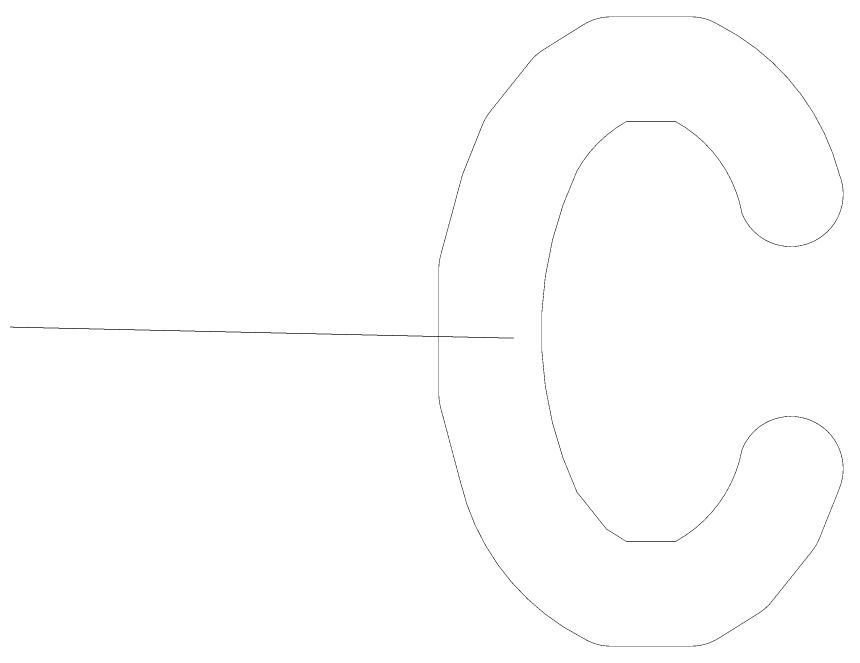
# Model space of a CAD drawing. Extents: x 726 to 3150, y -650 to 148.
# Drawn here: x 2616.79 to 2635.72, y -530.71 to -516.3 of the extents above; entities that cross this region are included whole.
import ezdxf

# ---------------------------------------------------------------- set-up
doc = ezdxf.new("R2010")
doc.units = 0
doc.layers.get('0').update_dxf_attribs({"lineweight": 5})
doc.layers.add('d_area', color=5, linetype='Continuous')
doc.layers.add('quyukuang', color=10, linetype='Continuous')

# ---------------------------------------------------------------- blocks, each defined once
blk = doc.blocks.new('PAD_R5')
at = {"layer": 'd_area', "const_width": 0.5}
blk.add_lwpolyline([(0.25, 0, 1), (-0.25, 0, 1)], format="xyb", close=True, dxfattribs=at)

msp = doc.modelspace()

# ---------------------------------------------------------------- linework, layer by layer
at = {"linetype": 'Continuous'}
msp.add_line((2628.167, -523.656), (2608.145, -523.226), dxfattribs=at)
at = {"layer": 'quyukuang', "const_width": 0.012}
for points in [[(2626.459, -524.935), (2626.459, -522.077, -0.066237), (2626.501, -521.764), (2627.002, -519.917), (2627.458, -518.778, -0.074647), (2627.637, -518.471), (2628.551, -517.328, -0.085503), (2628.855, -517.058), (2629.766, -516.488, -0.141117), (2630.405, -516.306), (2632.228, -516.306, -0.141117), (2632.867, -516.488, -0.213783), (2635.631, -519.917)], [(2635.631, -519.917, -1), (2633.402, -520.809, 0.224659), (2631.887, -518.706), (2630.746, -518.706, 0.137095), (2629.622, -519.831, 0.222051), (2629.622, -527.181), (2630.297, -528.025), (2630.746, -528.306), (2631.887, -528.306, 0.224663), (2633.402, -526.203, -1), (2635.631, -527.094), (2635.175, -528.233, -0.074647), (2634.996, -528.541), (2634.082, -529.684, -0.085516), (2633.778, -529.954), (2632.867, -530.524, -0.141117), (2632.228, -530.706), (2630.405, -530.706, -0.141117), (2629.766, -530.524, -0.220949), (2626.956, -526.953), (2626.501, -525.248, -0.066243), (2626.459, -524.935)]]:
    msp.add_lwpolyline(points, format="xyb", dxfattribs=at)

# ---------------------------------------------------------------- block references
at = {"layer": 'quyukuang', "xscale": 0.012, "yscale": 0.012, "zscale": 12}
for p in [(2635.631, -519.917), (2635.631, -519.917), (2626.459, -524.935), (2626.459, -524.935)]:
    msp.add_blockref('PAD_R5', p, dxfattribs=at)

doc.saveas('drawing.dxf')
